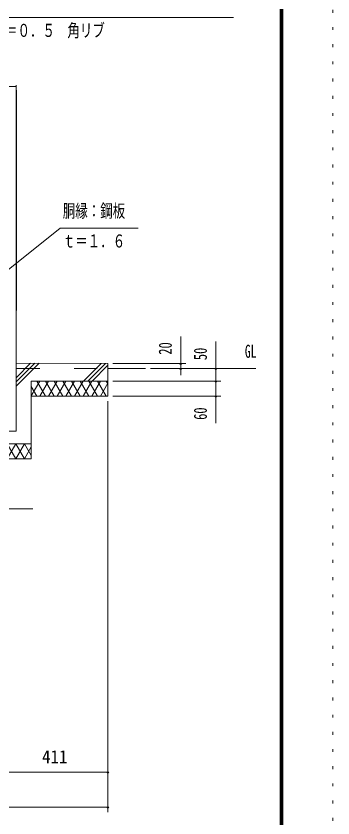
# Model space of a CAD drawing. Units: millimetres, scale not verified. Extents: x -34086 to 34091, y -14700 to 14700.
# Drawn here: x 29668 to 34091, y -4742 to 6454 of the extents above; entities that cross this region are included whole.
import ezdxf
from ezdxf.enums import TextEntityAlignment as Align

# ---------------------------------------------------------------- set-up
doc = ezdxf.new("R2010")
doc.units = ezdxf.units.MM
doc.header["$LTSCALE"] = 80
doc.linetypes.add('USER2', pattern=[10, 4, -6])
doc.linetypes.add('USER4', pattern=[3, 0.5, -2.5])
for name, color, linetype, lineweight in [('0-6_2-02BOLD', 7, 'Continuous', 18), ('0-7_2-12HIDDEN', 3, 'USER2', 18), ('0-A_2-52DIM', 3, 'Continuous', 18), ('0-B_2-62HATCH', 2, 'Continuous', 18), ('0-C_F-F1PAPER', 5, 'Continuous', 18), ('0-D_F-E_J_ADD', 5, 'USER4', 18)]:
    doc.layers.add(name, color=color, linetype=linetype, lineweight=lineweight)
doc.styles.add('ＭＳ ゴシック', font='')
doc.styles.get('ＭＳ ゴシック').set_extended_font_data('MS Gothic')

msp = doc.modelspace()

# ---------------------------------------------------------------- linework, layer by layer
at = {"layer": '0-6_2-02BOLD'}
for p, q in [((29668.17, 5487.9), (29668.17, 657.9)), ((29356.32, 5470.4), (29668.17, 5470.4)), ((30950.74, 1602.9), (29668.17, 1609.28)), ((30950.74, 1532.9), (31475.74, 1532.9)), ((29879.84, 482.9), (29144.83, 482.9))]:
    msp.add_line(p, q, dxfattribs=at)
for points in [[(29668.27, 657.9), (29356.32, 657.9), (29356.32, 5487.9)], [(29668.17, 5417.9), (29674.99, 5417.9), (29674.99, 2343.5), (29668.17, 2343.5)], [(29879.84, 1147.9), (30950.74, 1147.9), (30950.74, 1602.9)], [(25315.74, 482.9), (25315.74, 1357.9), (29144.83, 1357.9), (29144.83, 272.9), (29879.84, 272.9), (29879.84, 1357.9), (30950.74, 1357.9)]]:
    msp.add_lwpolyline(points, dxfattribs=at)
at = {"layer": '0-7_2-12HIDDEN'}
for p, q in [((29670.79, 2343.5), (29670.79, 5417.9)), ((16880.74, 1532.9), (30950.74, 1532.9))]:
    msp.add_line(p, q, dxfattribs=at)
at = {"layer": '0-A_2-52DIM'}
for p, q in [((32700.74, 6432.9), (29305.75, 6432.9)), ((30285.75, 3492.9), (28890.91, 2381.95)), ((31370.75, 3492.91), (30285.75, 3492.91)), ((31965.74, 1438.97), (31965.74, 1980.9)), ((32455.75, 1910.9), (32455.75, 769.9)), ((31020.74, 1602.9), (32035.74, 1602.9)), ((31979.74, 1602.9), (31951.74, 1602.9)), ((33015.75, 1532.9), (31545.74, 1532.9)), ((31979.74, 1532.9), (31951.74, 1532.9)), ((32469.75, 1532.9), (32441.75, 1532.9)), ((31020.74, 1357.9), (32525.74, 1357.9)), ((32469.75, 1357.9), (32441.75, 1357.9)), ((32525.74, 1147.9), (31020.74, 1147.9)), ((32469.75, 1147.9), (32441.75, 1147.9)), ((30950.74, 1077.9), (30950.74, -4662.1)), ((16880.74, -4102.1), (30950.74, -4102.1)), ((30964.74, -4102.1), (30936.74, -4102.1)), ((30950.74, -4592.1), (16880.74, -4592.1)), ((30964.74, -4592.1), (30936.74, -4592.1))]:
    msp.add_line(p, q, dxfattribs=at)
msp.add_lwpolyline([(24794.74, 767.96), (27100.74, -427.1), (29900.74, -427.1)], dxfattribs=at)
for centre in [(31965.74, 1602.9), (31965.74, 1532.9), (32455.75, 1532.9), (32455.75, 1357.9), (32455.75, 1147.9), (30950.74, -4102.1), (30950.74, -4592.1)]:
    msp.add_arc(centre, 14, 180, 0, dxfattribs=at)
at = {"layer": '0-B_2-62HATCH'}
for p, q in [((29668.17, 1405.03), (29871.41, 1608.27)), ((29930.52, 1607.98), (29668.17, 1345.63)), ((29668.17, 1286.23), (29989.62, 1607.68)), ((30610.99, 1357.9), (30856.46, 1603.37)), ((30915.56, 1603.08), (30670.39, 1357.9)), ((30729.78, 1357.9), (30950.74, 1578.86)), ((29998.12, 1357.9), (29879.84, 1153.03)), ((30078.96, 1147.9), (29957.71, 1357.9)), ((29998.13, 1147.9), (30119.37, 1357.9)), ((30078.96, 1357.9), (30200.19, 1147.9)), ((30240.6, 1357.9), (30119.37, 1147.9)), ((30321.44, 1147.9), (30200.19, 1357.9)), ((30240.61, 1147.9), (30361.85, 1357.9)), ((30321.44, 1357.9), (30442.68, 1147.9)), ((30483.1, 1357.9), (30361.85, 1147.9)), ((30563.93, 1147.9), (30442.68, 1357.9)), ((30483.1, 1147.9), (30604.34, 1357.9)), ((30685.17, 1147.9), (30563.93, 1357.9)), ((30725.59, 1357.9), (30604.34, 1147.9)), ((30685.17, 1357.9), (30806.42, 1147.9)), ((30846.82, 1357.9), (30725.59, 1147.9)), ((30927.65, 1147.9), (30806.42, 1357.9)), ((30950.74, 1317.92), (30927.66, 1357.9)), ((29879.84, 1282.78), (29957.71, 1147.9)), ((30846.82, 1147.9), (30950.74, 1327.88))]:
    msp.add_line(p, q, dxfattribs=at)
for points in [[(29299.55, 482.9), (29420.8, 272.9), (29542.05, 482.9), (29663.29, 272.9), (29784.54, 482.9), (29879.84, 317.83)], [(29879.84, 437.98), (29784.54, 272.9), (29663.29, 482.9), (29542.05, 272.9), (29420.8, 482.9)]]:
    msp.add_lwpolyline(points, dxfattribs=at)
at = {"layer": '0-C_F-F1PAPER'}
for points in [[(33390.86, -14000), (33390.86, 14140), (-6789.13, 14140), (-6789.13, -14000)], [(33387.36, -13996.5), (33387.36, 14136.5), (-6785.63, 14136.5), (-6785.63, -13996.5)], [(33383.86, -13993), (-6782.13, -13993), (-6782.13, 14133), (33383.86, 14133)], [(33380.36, -13989.5), (33380.36, 14129.5), (-6778.63, 14129.5), (-6778.63, -13989.5)], [(33376.86, -13986), (-6775.13, -13986), (-6775.13, 14126), (33376.86, 14126)], [(33373.36, -13982.5), (33373.36, 14122.5), (-6771.63, 14122.5), (-6771.63, -13982.5)], [(33369.86, -13979), (-6768.13, -13979), (-6768.13, 14119), (33369.86, 14119)], [(33366.37, -13975.5), (33366.37, 14115.5), (-6764.63, 14115.5), (-6764.63, -13975.5)], [(33362.86, -13972), (33362.86, 14112), (-6761.13, 14112), (-6761.13, -13972)], [(33359.36, -13968.5), (33359.36, 14108.5), (-6757.63, 14108.5), (-6757.63, -13968.5)], [(33355.86, -13965), (-6754.13, -13965), (-6754.13, 14105), (33355.86, 14105)]]:
    msp.add_lwpolyline(points, close=True, dxfattribs=at)
at = {"layer": '0-D_F-E_J_ADD'}
msp.add_lwpolyline([(34090.87, -14700), (-7489.13, -14700), (-7489.13, 14700), (34090.87, 14700)], close=True, dxfattribs=at)

# ---------------------------------------------------------------- texts
at = {"layer": '0-A_2-52DIM', "color": 7, "style": 'ＭＳ ゴシック'}
for s, width, p in [('ｔ＝０．５\u3000角リブ', 0.7, (29340.75, 6107.78)), ('胴縁：鋼板', 0.7, (30320.75, 3587.78)), ('ｔ＝１．６', 0.7, (30320.75, 3167.78)), ('GL', 0.65, (32861.74, 1627.77)), ('411', 0.95, (30030.98, -4032.1))]:
    msp.add_text(s, height=182.3, dxfattribs=dict(at, width=width)).set_placement(p, align=Align.BOTTOM_LEFT)
at = {"layer": '0-A_2-52DIM', "color": 7, "style": 'ＭＳ ゴシック', "width": 0.7}
for s, p in [('20', (31895.74, 1725.65)), ('50', (32385.75, 1649.5)), ('60', (32385.75, 815.94))]:
    msp.add_text(s, height=182.3, rotation=90, dxfattribs=at).set_placement(p, align=Align.BOTTOM_LEFT)

doc.saveas('drawing.dxf')
